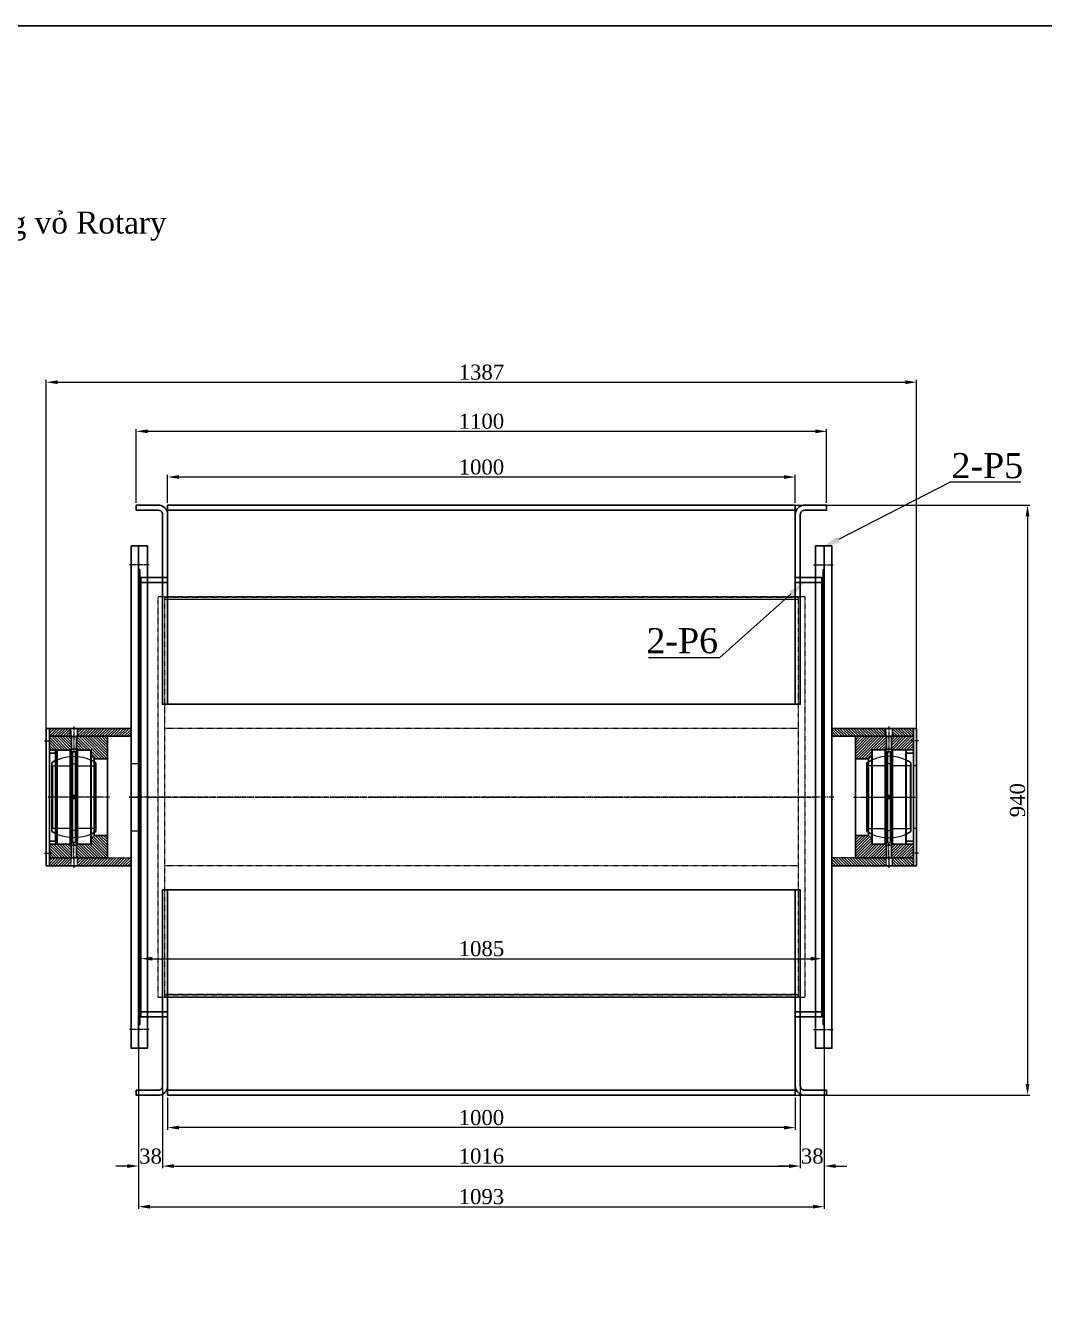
# Model space of a CAD drawing. Header units: inches. Extents: x 36705 to 45095, y -12195 to 29758.
# Drawn here: x 38103 to 39725, y 2536 to 4584 of the extents above; entities that cross this region are included whole.
import ezdxf

# ---------------------------------------------------------------- set-up
doc = ezdxf.new("R2010")
doc.units = ezdxf.units.IN
doc.header["$MEASUREMENT"] = 0
for name, pattern in [('AM_ISO08W050x2', [9, 6, -0.75, 1.5, -0.75]), ('CENTER', [2, 1.25, -0.25, 0.25, -0.25]), ('HIDDEN', [0.375, 0.25, -0.125])]:
    doc.linetypes.add(name, pattern=pattern)
doc.layers.get('Defpoints').update_dxf_attribs({"lineweight": 5})
for name, color, linetype, lineweight in [('2d ConnectionPoints', 7, 'Continuous', 50), ('AM_0', 7, 'Continuous', 30), ('AM_3', 6, 'HIDDEN', 15), ('AM_4', 3, 'Continuous', 15), ('AM_5', 3, 'Continuous', 15), ('AM_7', 4, 'CENTER', 15), ('AM_9', 253, 'Continuous', 0)]:
    doc.layers.add(name, color=color, linetype=linetype, lineweight=lineweight)
doc.layers.add('TEXT', color=20, linetype='Continuous')
doc.styles.add('0130', font='times.ttf', dxfattribs={"height": 1.5})
doc.styles.add('Chu va so', font='arial.ttf')
doc.styles.get("Standard").update_dxf_attribs({"font": 'arial.ttf'})
doc.styles.add('TCVN', font='times.ttf')
doc.dimstyles.new('Hien', dxfattribs={"dimtxt": 20, "dimasz": 15, "dimexe": 3, "dimexo": 3, "dimgap": 3, "dimtad": 1, "dimtoh": 1, "dimdec": 0, "dimzin": 0, "dimdsep": 46, "dimtxsty": 'TCVN', "dimcen": 0, "dimclrd": 8, "dimclre": 250, "dimclrt": 41, "dimadec": 0, "dimazin": 0, "dimtfac": 1, "dimtdec": 0, "dimtofl": 0, "dimtmove": 1, "dimatfit": 3, "dimfxl": 1, "dimtolj": 1, "dimtzin": 0, "dimlwd": 9, "dimlwe": 9, "dimarcsym": 0})

# ---------------------------------------------------------------- blocks, each defined once
blk = doc.blocks.new('*D477')
at = {"color": 250, "lineweight": 9, "transparency": 16777216}
for p, q in [((38328.6, 3823.8), (38328.6, 3868.6)), ((39328.6, 3823.8), (39328.6, 3868.6))]:
    blk.add_line(p, q, dxfattribs=at)
at = {"color": 8, "lineweight": 9, "transparency": 16777216}
blk.add_line((39310.6, 3865), (38346.6, 3865), dxfattribs=at)
at = {"color": 8, "transparency": 16777216}
for points in [[(38346.6, 3868), (38346.6, 3862), (38328.6, 3865)], [(39310.6, 3868), (39310.6, 3862), (39328.6, 3865)]]:
    blk.add_solid(points, dxfattribs=at)
at = {"layer": 'Defpoints', "color": 0, "transparency": 16777216}
for p in [(38328.6, 3865), (38328.6, 3820.2), (39328.6, 3820.2)]:
    blk.add_point(p, dxfattribs=at)
at = {"color": 41, "transparency": 16777216, "insert": (38828.6, 3880.8), "char_height": 24, "attachment_point": 5, "style": 'TCVN'}
blk.add_mtext('\\A1;1000', dxfattribs=at)
blk = doc.blocks.new('*D478')
at = {"color": 250, "lineweight": 9, "transparency": 16777216}
for p, q in [((38278.6, 3823.8), (38278.6, 3941.4)), ((39378.6, 3823.8), (39378.6, 3941.4))]:
    blk.add_line(p, q, dxfattribs=at)
at = {"color": 8, "lineweight": 9, "transparency": 16777216}
blk.add_line((38296.6, 3937.8), (39360.6, 3937.8), dxfattribs=at)
at = {"color": 8, "transparency": 16777216}
for points in [[(38296.6, 3940.8), (38296.6, 3934.8), (38278.6, 3937.8)], [(39360.6, 3940.8), (39360.6, 3934.8), (39378.6, 3937.8)]]:
    blk.add_solid(points, dxfattribs=at)
at = {"layer": 'Defpoints', "color": 0, "transparency": 16777216}
for p in [(39378.6, 3937.8), (38278.6, 3820.2), (39378.6, 3820.2)]:
    blk.add_point(p, dxfattribs=at)
at = {"color": 41, "transparency": 16777216, "insert": (38828.6, 3953.7), "char_height": 24, "attachment_point": 5, "style": 'TCVN'}
blk.add_mtext('\\A1;1100', dxfattribs=at)
blk = doc.blocks.new('*D365')
at = {"color": 250, "lineweight": 9, "transparency": 16777216}
for p, q in [((38135.3, 3427.2), (38135.3, 4019.6)), ((39521.9, 3422), (39521.9, 4019.6))]:
    blk.add_line(p, q, dxfattribs=at)
at = {"color": 8, "lineweight": 9, "transparency": 16777216}
blk.add_line((38153.3, 4016), (39503.9, 4016), dxfattribs=at)
at = {"color": 8, "transparency": 16777216}
for points in [[(38153.3, 4019), (38153.3, 4013), (38135.3, 4016)], [(39503.9, 4019), (39503.9, 4013), (39521.9, 4016)]]:
    blk.add_solid(points, dxfattribs=at)
at = {"layer": 'Defpoints', "color": 0, "transparency": 16777216}
for p in [(39521.9, 4016), (38135.3, 3423.6), (39521.9, 3418.4)]:
    blk.add_point(p, dxfattribs=at)
at = {"color": 41, "transparency": 16777216, "insert": (38828.6, 4031.9), "char_height": 24, "attachment_point": 5, "style": 'TCVN'}
blk.add_mtext('\\A1;1387', dxfattribs=at)
blk = doc.blocks.new('*D479')
at = {"color": 250, "lineweight": 9, "transparency": 16777216}
for p, q in [((38282.3, 2957.8), (38282.3, 2699.1)), ((39374.9, 2957.8), (39374.9, 2699.1))]:
    blk.add_line(p, q, dxfattribs=at)
at = {"color": 8, "lineweight": 9, "transparency": 16777216}
blk.add_line((38300.3, 2702.7), (39356.9, 2702.7), dxfattribs=at)
at = {"color": 8, "transparency": 16777216}
for points in [[(38300.3, 2705.7), (38300.3, 2699.7), (38282.3, 2702.7)], [(39356.9, 2705.7), (39356.9, 2699.7), (39374.9, 2702.7)]]:
    blk.add_solid(points, dxfattribs=at)
at = {"layer": 'Defpoints', "color": 0, "transparency": 16777216}
for p in [(38282.3, 2961.4), (39374.9, 2961.4), (39374.9, 2702.7)]:
    blk.add_point(p, dxfattribs=at)
at = {"color": 41, "transparency": 16777216, "insert": (38828.6, 2718.6), "char_height": 24, "attachment_point": 5, "style": 'TCVN'}
blk.add_mtext('\\A1;1093', dxfattribs=at)
blk = doc.blocks.new('*D480')
at = {"color": 250, "lineweight": 9, "transparency": 16777216}
for p, q in [((38282.3, 2961.8), (38282.3, 2763.8)), ((38320.6, 2961.8), (38320.6, 2763.8))]:
    blk.add_line(p, q, dxfattribs=at)
at = {"color": 8, "lineweight": 9, "transparency": 16777216}
for p, q in [((38264.3, 2767.4), (38246.3, 2767.4)), ((38338.6, 2767.4), (38356.6, 2767.4))]:
    blk.add_line(p, q, dxfattribs=at)
at = {"color": 8, "transparency": 16777216}
for points in [[(38264.3, 2770.4), (38264.3, 2764.4), (38282.3, 2767.4)], [(38338.6, 2770.4), (38338.6, 2764.4), (38320.6, 2767.4)]]:
    blk.add_solid(points, dxfattribs=at)
at = {"layer": 'Defpoints', "color": 0, "transparency": 16777216}
for p in [(38282.3, 2965.4), (38320.6, 2965.4), (38320.6, 2767.4)]:
    blk.add_point(p, dxfattribs=at)
at = {"color": 41, "transparency": 16777216, "insert": (38301.4, 2783.1), "char_height": 24, "attachment_point": 5, "style": 'TCVN'}
blk.add_mtext('\\A1;38', dxfattribs=at)
blk = doc.blocks.new('*D481')
at = {"color": 250, "lineweight": 9, "transparency": 16777216}
for p, q in [((38320.6, 2961.8), (38320.6, 2763.8)), ((39336.6, 2940.3), (39336.6, 2763.8))]:
    blk.add_line(p, q, dxfattribs=at)
at = {"color": 8, "lineweight": 9, "transparency": 16777216}
blk.add_line((38338.6, 2767.4), (39318.6, 2767.4), dxfattribs=at)
at = {"color": 8, "transparency": 16777216}
for points in [[(38338.6, 2770.4), (38338.6, 2764.4), (38320.6, 2767.4)], [(39318.6, 2770.4), (39318.6, 2764.4), (39336.6, 2767.4)]]:
    blk.add_solid(points, dxfattribs=at)
at = {"layer": 'Defpoints', "color": 0, "transparency": 16777216}
for p in [(38320.6, 2965.4), (39336.6, 2943.9), (39336.6, 2767.4)]:
    blk.add_point(p, dxfattribs=at)
at = {"color": 41, "transparency": 16777216, "insert": (38828.6, 2783.2), "char_height": 24, "attachment_point": 5, "style": 'TCVN'}
blk.add_mtext('\\A1;1016', dxfattribs=at)
blk = doc.blocks.new('*D482')
at = {"color": 250, "lineweight": 9, "transparency": 16777216}
for p, q in [((39374.9, 2962.7), (39374.9, 2763.8)), ((39336.6, 2940.3), (39336.6, 2763.8))]:
    blk.add_line(p, q, dxfattribs=at)
at = {"color": 8, "lineweight": 9, "transparency": 16777216}
for p, q in [((39318.6, 2767.4), (39300.6, 2767.4)), ((39392.9, 2767.4), (39410.9, 2767.4))]:
    blk.add_line(p, q, dxfattribs=at)
at = {"color": 8, "transparency": 16777216}
for points in [[(39318.6, 2770.4), (39318.6, 2764.4), (39336.6, 2767.4)], [(39392.9, 2770.4), (39392.9, 2764.4), (39374.9, 2767.4)]]:
    blk.add_solid(points, dxfattribs=at)
at = {"layer": 'Defpoints', "color": 0, "transparency": 16777216}
for p in [(39374.9, 2966.3), (39336.6, 2943.9), (39374.9, 2767.4)]:
    blk.add_point(p, dxfattribs=at)
at = {"color": 41, "transparency": 16777216, "insert": (39355.7, 2783.2), "char_height": 24, "attachment_point": 5, "style": 'TCVN'}
blk.add_mtext('\\A1;38', dxfattribs=at)
blk = doc.blocks.new('*D483')
at = {"color": 250, "lineweight": 9, "transparency": 16777216}
for p, q in [((38328.6, 2876.6), (38328.6, 2825.1)), ((39328.6, 2876.6), (39328.6, 2825.1))]:
    blk.add_line(p, q, dxfattribs=at)
at = {"color": 8, "lineweight": 9, "transparency": 16777216}
blk.add_line((39310.6, 2828.7), (38346.6, 2828.7), dxfattribs=at)
at = {"color": 8, "transparency": 16777216}
for points in [[(38346.6, 2831.7), (38346.6, 2825.7), (38328.6, 2828.7)], [(39310.6, 2831.7), (39310.6, 2825.7), (39328.6, 2828.7)]]:
    blk.add_solid(points, dxfattribs=at)
at = {"layer": 'Defpoints', "color": 0, "transparency": 16777216}
for p in [(38328.6, 2880.2), (39328.6, 2880.2), (38328.6, 2828.7)]:
    blk.add_point(p, dxfattribs=at)
at = {"color": 41, "transparency": 16777216, "insert": (38828.6, 2844.5), "char_height": 24, "attachment_point": 5, "style": 'TCVN'}
blk.add_mtext('\\A1;1000', dxfattribs=at)
blk = doc.blocks.new('*D484')
at = {"color": 250, "lineweight": 9, "transparency": 16777216}
for p, q in [((38286.1, 3012), (38286.1, 3101.3)), ((39371.2, 3012), (39371.2, 3101.3))]:
    blk.add_line(p, q, dxfattribs=at)
at = {"color": 8, "lineweight": 9, "transparency": 16777216}
blk.add_line((38304.1, 3097.7), (39353.2, 3097.7), dxfattribs=at)
at = {"color": 8, "transparency": 16777216}
for points in [[(38304.1, 3100.7), (38304.1, 3094.7), (38286.1, 3097.7)], [(39353.2, 3100.7), (39353.2, 3094.7), (39371.2, 3097.7)]]:
    blk.add_solid(points, dxfattribs=at)
at = {"layer": 'Defpoints', "color": 0, "transparency": 16777216}
for p in [(39371.2, 3097.7), (38286.1, 3008.4), (39371.2, 3008.4)]:
    blk.add_point(p, dxfattribs=at)
at = {"color": 41, "transparency": 16777216, "insert": (38828.6, 3113.6), "char_height": 24, "attachment_point": 5, "style": 'TCVN'}
blk.add_mtext('\\A1;1085', dxfattribs=at)
blk = doc.blocks.new('*D485')
at = {"color": 250, "lineweight": 9, "transparency": 16777216}
for p, q in [((39241.1, 3820.2), (39702.3, 3820.2)), ((39241.1, 2880.2), (39702.3, 2880.2))]:
    blk.add_line(p, q, dxfattribs=at)
at = {"color": 8, "lineweight": 9, "transparency": 16777216}
blk.add_line((39698.7, 3802.2), (39698.7, 2898.2), dxfattribs=at)
at = {"color": 8, "transparency": 16777216}
for points in [[(39695.7, 3802.2), (39701.7, 3802.2), (39698.7, 3820.2)], [(39695.7, 2898.2), (39701.7, 2898.2), (39698.7, 2880.2)]]:
    blk.add_solid(points, dxfattribs=at)
at = {"layer": 'Defpoints', "color": 0, "transparency": 16777216}
for p in [(39237.5, 3820.2), (39237.5, 2880.2), (39698.7, 2880.2)]:
    blk.add_point(p, dxfattribs=at)
at = {"color": 41, "transparency": 16777216, "insert": (39682.8, 3350.2), "char_height": 24, "attachment_point": 5, "rotation": 90, "style": 'TCVN'}
blk.add_mtext('\\A1;940', dxfattribs=at)
blk = doc.blocks.new('*D370')
at = {"color": 8, "lineweight": 9, "transparency": 16777216}
for p, q in [((39575.4, 3856.6), (39397.4, 3765.7)), ((39687.8, 3856.6), (39575.4, 3856.6))]:
    blk.add_line(p, q, dxfattribs=at)
at = {"color": 8, "transparency": 16777216}
blk.add_solid([(39395.2, 3770.2), (39399.7, 3761.3), (39370.7, 3752.1)], dxfattribs=at)
at = {"layer": 'Defpoints', "color": 0, "transparency": 16777216}
for p in [(39370.3, 3751.9), (39370.7, 3752.1)]:
    blk.add_point(p, dxfattribs=at)
at = {"color": 41, "transparency": 16777216, "insert": (39634.6, 3882.9), "char_height": 40, "attachment_point": 5, "style": 'TCVN'}
blk.add_mtext('\\A1;2-P5', dxfattribs=at)
blk = doc.blocks.new('*D371')
at = {"color": 8, "lineweight": 9, "transparency": 16777216}
for p, q in [((39208.7, 3577.7), (39322.1, 3679.1)), ((39094.6, 3577.7), (39208.7, 3577.7))]:
    blk.add_line(p, q, dxfattribs=at)
at = {"color": 8, "transparency": 16777216}
blk.add_solid([(39318.8, 3682.9), (39325.4, 3675.4), (39344.5, 3699.1)], dxfattribs=at)
at = {"layer": 'Defpoints', "color": 0, "transparency": 16777216}
for p in [(39344.5, 3699.1), (39344.8, 3699.5)]:
    blk.add_point(p, dxfattribs=at)
at = {"color": 41, "transparency": 16777216, "insert": (39148.6, 3604), "char_height": 40, "attachment_point": 5, "style": 'TCVN'}
blk.add_mtext('\\A1;2-P6', dxfattribs=at)
blk = doc.blocks.new('1_GE_100_ES_2RS_ir_0_in_SKF_GE_100_ES_2RS_4')
at = {"layer": 'AM_0'}
for p, q in [((-35, 54.8), (-35, -54.8)), ((35, 54.8), (35, -54.8))]:
    blk.add_line(p, q, dxfattribs=at)
for start, end in [(115.029, 122.579), (57.421, 64.971), (237.421, 244.971), (295.029, 302.579)]:
    blk.add_arc((0, 0), 65, start, end, dxfattribs=at)
at = {"layer": 'AM_7'}
blk.add_line((-38.5, 0), (38.5, 0), dxfattribs=at)
at = {"layer": 'AM_9'}
for p, q in [((-5.7, 50), (-34, 50)), ((-34, 50), (-34, -50)), ((-5.7, 50), (-5.7, -50)), ((34, 50), (5.7, 50)), ((5.7, 50), (5.7, -50)), ((34, 50), (34, -50)), ((-34, -50), (-5.7, -50)), ((5.7, -50), (34, -50))]:
    blk.add_line(p, q, dxfattribs=at)
for centre, radius, start, end in [((0, 0), 65, 64.971, 115.029), ((-34, 51), 1, 180, 270), ((0, 46.5), 6.64, 31.7187, 148.2813), ((34, 51), 1, 270, 360), ((0, 0), 2.5, 176.547, 191.5772), ((0, 0), 2.5, 74.2513, 90), ((0, 0), 2.5, 348.4479, 2.5024), ((-34, -51), 1, 90, 180), ((0, 0), 65, 244.971, 295.029), ((0, -46.5), 6.64, 211.7187, 328.2813), ((34, -51), 1, 0, 90)]:
    blk.add_arc(centre, radius, start, end, dxfattribs=at)
blk = doc.blocks.new('2_GE_100_ES_2RS_or_0_in_SKF_GE_100_ES_2RS_4')
at = {"layer": 'AM_0'}
for p, q in [((-27.5, 74), (-27.5, -74)), ((-5.8, 75), (-26.5, 75)), ((-2.5, 72.1), (-5.8, 75)), ((-5.8, 75), (-5.8, -75)), ((2.5, 72.1), (-2.5, 72.1)), ((-2.5, 72.1), (-2.5, -72.1)), ((5.8, 75), (2.5, 72.1)), ((2.5, 72.1), (2.5, -72.1)), ((5.8, 75), (5.8, -75)), ((26.5, 75), (5.8, 75)), ((27.5, 74), (27.5, -74)), ((-26.5, -75), (-5.8, -75)), ((-5.8, -75), (-2.5, -72.1)), ((-2.5, -72.1), (2.5, -72.1)), ((2.5, -72.1), (5.8, -75)), ((5.8, -75), (26.5, -75))]:
    blk.add_line(p, q, dxfattribs=at)
for points in [[(-2.5, 0), (-2.5, 0), (-2.5, 0.4), (-2.4, 0.9), (-2.2, 1.2), (-1.9, 1.6), (-1.6, 1.9), (-1.3, 2.1), (-0.9, 2.3), (-0.5, 2.4), (0, 2.5), (0.4, 2.5), (0.8, 2.4), (1.2, 2.2), (1.6, 2), (1.9, 1.7), (2.1, 1.3), (2.3, 1), (2.4, 0.5), (2.5, 0)], [(2.5, 0), (2.5, -0.3), (2.4, -0.7), (2.2, -1.1), (2, -1.5), (1.8, -1.8), (1.4, -2), (1.1, -2.3), (0.7, -2.4), (0.3, -2.5), (-0.2, -2.5), (-0.6, -2.4), (-1, -2.3), (-1.3, -2.1), (-1.7, -1.9), (-2, -1.5), (-2.2, -1.2), (-2.4, -0.8), (-2.5, -0.4), (-2.5, 0)]]:
    blk.add_lwpolyline(points, dxfattribs=at)
for centre, start, end in [((-26.5, 74), 90, 180), ((26.5, 74), 0, 90), ((-26.5, -74), 180, 270), ((26.5, -74), 270, 360)]:
    blk.add_arc(centre, 1, start, end, dxfattribs=at)
at = {"layer": 'AM_4'}
for p, q in [((-26.5, 75), (-26.5, -75)), ((26.5, 75), (26.5, -75))]:
    blk.add_line(p, q, dxfattribs=at)
at = {"layer": 'AM_9'}
for start, end in [(64.971, 115.029), (244.971, 295.029)]:
    blk.add_arc((0, 0), 65, start, end, dxfattribs=at)
blk = doc.blocks.new('LK')
at = {"layer": '2d ConnectionPoints'}
blk.add_point((22303.5, 33830.6), dxfattribs=at)
blk.add_point((22303.5, 33830.6), dxfattribs=at)
for name in ['1_GE_100_ES_2RS_ir_0_in_SKF_GE_100_ES_2RS_4', '2_GE_100_ES_2RS_or_0_in_SKF_GE_100_ES_2RS_4']:
    blk.add_blockref(name, (22303.5, 33830.6))
blk = doc.blocks.new('klfjds')
at = {"true_color": 0xf1eb1f}
h = blk.add_hatch(dxfattribs=at)
h.set_pattern_fill('ANSI31', color=2, scale=25, angle=90)
h.paths.add_polyline_path([(6021.4, 33210.6), (6021.4, 33197.9), (6106.6, 33197.9), (6106.6, 33210.6)])
h.paths.add_polyline_path([(6118.2, 33210.6), (6118.2, 33197.9), (6151.4, 33197.9), (6151.4, 33210.6)])
at = {"true_color": 0xcd2027}
h = blk.add_hatch(dxfattribs=at)
h.set_pattern_fill('ANSI31', color=242, scale=25)
edge = h.paths.add_edge_path()
edge.add_spline(control_points=[(6108.4, 33197.8), (6108.2, 33197.8), (6108, 33197.9), (6107.6, 33197.9), (6107.4, 33197.9), (6107.4, 33197.9)], knot_values=[2.26088, 2.26088, 2.26088, 2.26088, 2.379631, 2.379631, 2.568038, 2.568038, 2.568038, 2.568038], degree=3, periodic=0)
edge.add_line((6107.4, 33197.9), (6058.9, 33197.9))
edge.add_line((6058.9, 33197.9), (6058.9, 33162.1))
edge.add_line((6058.9, 33162.1), (6079.9, 33162.1))
edge.add_line((6079.9, 33162.1), (6084.9, 33167.1))
edge.add_line((6084.9, 33167.1), (6084.9, 33174.1))
edge.add_line((6084.9, 33174.1), (6084.9, 33176.1))
edge.add_line((6084.9, 33176.1), (6107.4, 33176.1))
edge.add_line((6107.4, 33176.1), (6107.4, 33177.6))
edge.add_line((6107.4, 33177.6), (6108.4, 33177.6))
edge.add_line((6108.4, 33177.6), (6108.4, 33197.8))
edge = h.paths.add_edge_path()
edge.add_spline(control_points=[(6117.4, 33197.9), (6117.4, 33197.9), (6117.3, 33197.9), (6116.9, 33197.9), (6116.7, 33197.8), (6116.4, 33197.8)], knot_values=[0.446468, 0.446468, 0.446468, 0.446468, 0.634867, 0.634867, 0.753618, 0.753618, 0.753618, 0.753618], degree=3, periodic=0)
edge.add_line((6116.4, 33197.8), (6116.4, 33177.6))
edge.add_line((6116.4, 33177.6), (6117.4, 33177.6))
edge.add_line((6117.4, 33177.6), (6117.4, 33176.1))
edge.add_line((6117.4, 33176.1), (6151.4, 33176.1))
edge.add_line((6151.4, 33176.1), (6151.4, 33197.9))
edge.add_line((6151.4, 33197.9), (6117.4, 33197.9))
edge = h.paths.add_edge_path()
edge.add_spline(control_points=[(6107.4, 33004.3), (6107.4, 33004.3), (6107.6, 33004.3), (6108, 33004.3), (6108.2, 33004.3), (6108.4, 33004.4)], knot_values=[0.446468, 0.446468, 0.446468, 0.446468, 0.634875, 0.634875, 0.753627, 0.753627, 0.753627, 0.753627], degree=3, periodic=0)
edge.add_line((6108.4, 33004.4), (6108.4, 33024.6))
edge.add_line((6108.4, 33024.6), (6107.4, 33024.6))
edge.add_line((6107.4, 33024.6), (6107.4, 33026.1))
edge.add_line((6107.4, 33026.1), (6084.9, 33026.1))
edge.add_line((6084.9, 33026.1), (6084.9, 33028.1))
edge.add_line((6084.9, 33028.1), (6084.9, 33035.1))
edge.add_line((6084.9, 33035.1), (6079.9, 33040.1))
edge.add_line((6079.9, 33040.1), (6058.9, 33040.1))
edge.add_line((6058.9, 33040.1), (6058.9, 33035.1))
edge.add_line((6058.9, 33035.1), (6058.9, 33004.3))
edge.add_line((6058.9, 33004.3), (6107.4, 33004.3))
edge = h.paths.add_edge_path()
edge.add_spline(control_points=[(6116.4, 33004.4), (6116.7, 33004.3), (6116.9, 33004.3), (6117.3, 33004.3), (6117.4, 33004.3), (6117.4, 33004.3)], knot_values=[2.26088, 2.26088, 2.26088, 2.26088, 2.379631, 2.379631, 2.568038, 2.568038, 2.568038, 2.568038], degree=3, periodic=0)
edge.add_line((6117.4, 33004.3), (6151.4, 33004.3))
edge.add_line((6151.4, 33004.3), (6151.4, 33026.1))
edge.add_line((6151.4, 33026.1), (6117.4, 33026.1))
edge.add_line((6117.4, 33026.1), (6117.4, 33024.6))
edge.add_line((6117.4, 33024.6), (6116.4, 33024.6))
edge.add_line((6116.4, 33024.6), (6116.4, 33004.4))
at = {"true_color": 0xf1eb1f}
h = blk.add_hatch(dxfattribs=at)
h.set_pattern_fill('ANSI31', color=2, scale=25, angle=90)
h.paths.add_polyline_path([(6106.6, 32991.6), (6021.4, 32991.6), (6021.4, 33004.3), (6106.6, 33004.3)])
h.paths.add_polyline_path([(6151.4, 32991.6), (6118.2, 32991.6), (6118.2, 33004.3), (6151.4, 33004.3)])
at = {"ltscale": 0.02}
for p, q in [((6108.4, 33177.6), (6108.4, 33197.9)), ((6116.4, 33177.6), (6116.4, 33197.9)), ((6151.4, 33197.9), (6116.4, 33197.9)), ((6151.4, 33197.9), (6151.4, 33004.3)), ((6107.4, 33176.1), (6084.9, 33176.1)), ((6084.9, 33026.1), (6084.9, 33176.1)), ((6107.4, 33177.6), (6107.4, 33024.6)), ((6108.4, 33177.6), (6107.4, 33177.6)), ((6117.4, 33177.6), (6116.4, 33177.6)), ((6117.4, 33177.6), (6117.4, 33024.6)), ((6151.4, 33176.1), (6117.4, 33176.1)), ((6107.4, 33026.1), (6084.9, 33026.1)), ((6108.4, 33024.6), (6107.4, 33024.6)), ((6108.4, 33004.3), (6108.4, 33024.6)), ((6116.4, 33004.3), (6116.4, 33024.6)), ((6117.4, 33024.6), (6116.4, 33024.6)), ((6151.4, 33026.1), (6117.4, 33026.1)), ((6151.4, 33004.3), (6116.4, 33004.3))]:
    blk.add_line(p, q, dxfattribs=at)
for p, q in [((6058.9, 33162.1), (6058.9, 33037.1)), ((6079.9, 33162.1), (6084.9, 33167.1)), ((6079.9, 33040.1), (6079.9, 33162.1)), ((6079.9, 33040.1), (6084.9, 33035.1))]:
    blk.add_line(p, q)
for points in [[(6021.4, 33210.6), (6106.6, 33210.6), (6106.6, 33197.9), (6021.4, 33197.9)], [(6151.4, 33210.6), (6118.2, 33210.6), (6118.2, 33197.9), (6151.4, 33197.9)]]:
    blk.add_lwpolyline(points, close=True)
for points in [[(6080, 33162.1), (6058.9, 33162.1), (6058.9, 33197.9), (6108.4, 33197.9), (6108.4, 33177.6), (6107.4, 33177.6), (6107.4, 33176.1), (6084.9, 33176.1), (6084.9, 33174.1), (6084.9, 33174.1), (6084.9, 33165.1)], [(6151.4, 33197.9), (6116.4, 33197.9)], [(6079.9, 33040.1), (6058.9, 33040.1), (6058.9, 33004.3), (6108.4, 33004.3), (6108.4, 33024.6), (6107.4, 33024.6), (6107.4, 33026.1), (6084.9, 33026.1), (6084.9, 33028.1), (6084.9, 33028.1), (6084.9, 33037.1)]]:
    blk.add_lwpolyline(points, dxfattribs=at)
for points, knots in [([(6116.4, 33197.9), (6116.4, 33197.9), (6116.3, 33197.9), (6115.9, 33197.9), (6115.6, 33197.9), (6114.9, 33197.8), (6114.5, 33197.8), (6113.5, 33197.8), (6112.9, 33197.8), (6111.9, 33197.8), (6111.4, 33197.8), (6110.4, 33197.8), (6110, 33197.8), (6109.2, 33197.9), (6108.9, 33197.9), (6108.5, 33197.9), (6108.4, 33197.9), (6108.4, 33197.9)], [0.602832, 0.602832, 0.602832, 0.602832, 0.75354, 0.75354, 0.904248, 0.904248, 1.054956, 1.054956, 1.205664, 1.205664, 1.356372, 1.356372, 1.50708, 1.50708, 1.657788, 1.657788, 1.808496, 1.808496, 1.808496, 1.808496]), ([(6108.4, 33177.6), (6108.4, 33177.6), (6108.5, 33177.6), (6108.9, 33177.6), (6109.2, 33177.5), (6110, 33177.5), (6110.4, 33177.5), (6111.4, 33177.5), (6111.9, 33177.4), (6112.9, 33177.4), (6113.5, 33177.5), (6114.5, 33177.5), (6114.9, 33177.5), (6115.6, 33177.5), (6115.9, 33177.6), (6116.3, 33177.6), (6116.4, 33177.6), (6116.4, 33177.6)], [0.602936, 0.602936, 0.602936, 0.602936, 0.753669, 0.753669, 0.904403, 0.904403, 1.055137, 1.055137, 1.205871, 1.205871, 1.356605, 1.356605, 1.507339, 1.507339, 1.658073, 1.658073, 1.808807, 1.808807, 1.808807, 1.808807]), ([(6116.4, 33024.6), (6116.4, 33024.6), (6116.3, 33024.6), (6115.9, 33024.6), (6115.6, 33024.6), (6114.9, 33024.7), (6114.5, 33024.7), (6113.5, 33024.7), (6112.9, 33024.7), (6111.9, 33024.7), (6111.4, 33024.7), (6110.4, 33024.7), (6110, 33024.7), (6109.2, 33024.6), (6108.9, 33024.6), (6108.5, 33024.6), (6108.4, 33024.6), (6108.4, 33024.6)], [0.602936, 0.602936, 0.602936, 0.602936, 0.753669, 0.753669, 0.904403, 0.904403, 1.055137, 1.055137, 1.205871, 1.205871, 1.356605, 1.356605, 1.507339, 1.507339, 1.658073, 1.658073, 1.808807, 1.808807, 1.808807, 1.808807]), ([(6108.4, 33004.3), (6108.4, 33004.3), (6108.5, 33004.3), (6108.9, 33004.3), (6109.2, 33004.3), (6110, 33004.4), (6110.4, 33004.4), (6111.4, 33004.4), (6111.9, 33004.4), (6112.9, 33004.4), (6113.5, 33004.4), (6114.5, 33004.4), (6114.9, 33004.4), (6115.6, 33004.3), (6115.9, 33004.3), (6116.3, 33004.3), (6116.4, 33004.3), (6116.4, 33004.3)], [0.602832, 0.602832, 0.602832, 0.602832, 0.75354, 0.75354, 0.904248, 0.904248, 1.054956, 1.054956, 1.205664, 1.205664, 1.356372, 1.356372, 1.50708, 1.50708, 1.657788, 1.657788, 1.808496, 1.808496, 1.808496, 1.808496])]:
    blk.add_open_spline(points, degree=3, knots=knots, dxfattribs=at)
at = {"layer": 'AM_0'}
for p, q in [((6124.4, 33210.6), (6021.4, 33210.6)), ((6107.4, 33210.6), (6021.4, 33210.6)), ((6021.4, 33210.6), (6021.4, 32991.6)), ((6151.4, 33210.6), (6117.4, 33210.6)), ((6151.4, 33210.6), (6151.4, 32991.6)), ((6107.4, 32991.6), (6021.4, 32991.6)), ((6151.4, 32991.6), (6117.4, 32991.6))]:
    blk.add_line(p, q, dxfattribs=at)
blk.add_lwpolyline([(6116.4, 33197.9), (6116.4, 33177.6), (6117.4, 33177.6), (6117.4, 33176.1), (6151.4, 33176.1), (6151.4, 33197.9)], dxfattribs=at)
blk.add_lwpolyline([(6151.4, 33026.1), (6117.4, 33026.1), (6117.4, 33024.6), (6116.4, 33024.6), (6116.4, 33004.3), (6151.4, 33004.3)], close=True, dxfattribs=at)
for points, knots in [([(6112.4, 33210.4), (6111.8, 33210.4), (6111.1, 33210.5), (6109.9, 33210.5), (6109.3, 33210.5), (6108.5, 33210.5), (6108.1, 33210.6), (6107.6, 33210.6), (6107.4, 33210.6), (6107.4, 33210.6)], [0, 0, 0, 0, 0.1883912, 0.1883912, 0.3767823, 0.3767823, 0.5651734, 0.5651734, 0.7535645, 0.7535645, 0.7535645, 0.7535645]), ([(6117.4, 33210.6), (6117.4, 33210.6), (6117.3, 33210.6), (6116.8, 33210.6), (6116.4, 33210.5), (6115.5, 33210.5), (6115, 33210.5), (6113.7, 33210.5), (6113.1, 33210.4), (6112.4, 33210.4)], [2.2606934, 2.2606934, 2.2606934, 2.2606934, 2.4490845, 2.4490845, 2.6374756, 2.6374756, 2.8258667, 2.8258667, 3.0142579, 3.0142579, 3.0142579, 3.0142579]), ([(6107.4, 32991.6), (6107.4, 32991.6), (6107.6, 32991.6), (6108.1, 32991.6), (6108.5, 32991.7), (6109.3, 32991.7), (6109.9, 32991.7), (6111.1, 32991.7), (6111.8, 32991.7), (6112.4, 32991.7)], [2.2606934, 2.2606934, 2.2606934, 2.2606934, 2.4490845, 2.4490845, 2.6374756, 2.6374756, 2.8258667, 2.8258667, 3.0142579, 3.0142579, 3.0142579, 3.0142579]), ([(6112.4, 32991.7), (6113.1, 32991.7), (6113.7, 32991.7), (6115, 32991.7), (6115.5, 32991.7), (6116.4, 32991.7), (6116.8, 32991.6), (6117.3, 32991.6), (6117.4, 32991.6), (6117.4, 32991.6)], [0, 0, 0, 0, 0.1883912, 0.1883912, 0.3767823, 0.3767823, 0.5651734, 0.5651734, 0.7535645, 0.7535645, 0.7535645, 0.7535645])]:
    blk.add_open_spline(points, degree=3, knots=knots, dxfattribs=at)
at = {"layer": 'AM_3', "ltscale": 0.02}
for p, q in [((6124.4, 33197.9), (6021.4, 33197.9)), ((6107.4, 33197.9), (6021.4, 33197.9)), ((6107.4, 33210.6), (6107.4, 33197.9)), ((6117.4, 33210.6), (6117.4, 33197.9)), ((6151.4, 33197.9), (6117.4, 33197.9)), ((6107.4, 33004.3), (6021.4, 33004.3)), ((6107.4, 33004.3), (6107.4, 32991.6)), ((6117.4, 33004.3), (6117.4, 32991.6)), ((6151.4, 33004.3), (6117.4, 33004.3))]:
    blk.add_line(p, q, dxfattribs=at)
at = {"layer": 'AM_3', "ltscale": 0.02027}
for points, knots in [([(6107.4, 33197.9), (6107.4, 33197.9), (6107.6, 33197.9), (6108.1, 33197.9), (6108.5, 33197.8), (6109.3, 33197.8), (6109.9, 33197.8), (6111.1, 33197.7), (6111.8, 33197.7), (6112.4, 33197.7)], [2.2608796, 2.2608796, 2.2608796, 2.2608796, 2.4492861, 2.4492861, 2.6376927, 2.6376927, 2.8260994, 2.8260994, 3.0145061, 3.0145061, 3.0145061, 3.0145061]), ([(6112.4, 33197.7), (6113.1, 33197.7), (6113.7, 33197.7), (6115, 33197.8), (6115.5, 33197.8), (6116.4, 33197.8), (6116.8, 33197.9), (6117.3, 33197.9), (6117.4, 33197.9), (6117.4, 33197.9)], [0, 0, 0, 0, 0.1884067, 0.1884067, 0.3768134, 0.3768134, 0.56522, 0.56522, 0.7536265, 0.7536265, 0.7536265, 0.7536265]), ([(6112.4, 33004.5), (6111.8, 33004.5), (6111.1, 33004.5), (6109.9, 33004.4), (6109.3, 33004.4), (6108.5, 33004.4), (6108.1, 33004.3), (6107.6, 33004.3), (6107.4, 33004.3), (6107.4, 33004.3)], [0, 0, 0, 0, 0.1884067, 0.1884067, 0.3768134, 0.3768134, 0.56522, 0.56522, 0.7536265, 0.7536265, 0.7536265, 0.7536265]), ([(6117.4, 33004.3), (6117.4, 33004.3), (6117.3, 33004.3), (6116.8, 33004.3), (6116.4, 33004.4), (6115.5, 33004.4), (6115, 33004.4), (6113.7, 33004.5), (6113.1, 33004.5), (6112.4, 33004.5)], [2.2608796, 2.2608796, 2.2608796, 2.2608796, 2.4492861, 2.4492861, 2.6376927, 2.6376927, 2.8260994, 2.8260994, 3.0145061, 3.0145061, 3.0145061, 3.0145061])]:
    blk.add_open_spline(points, degree=3, knots=knots, dxfattribs=at)
at = {"layer": 'AM_7', "linetype": 'AM_ISO08W050x2'}
for p, q in [((6112.4, 33213.6), (6112.4, 33194.9)), ((6112.4, 33007.3), (6112.4, 32988.6))]:
    blk.add_line(p, q, dxfattribs=at)
at = {"layer": 'AM_7', "ltscale": 0.005}
for p, q in [((6112.4, 33202.5), (6112.4, 33174.4)), ((6112.4, 33001.4), (6112.4, 33027.7))]:
    blk.add_line(p, q, dxfattribs=at)
at = {"layer": 'AM_7', "ltscale": 0.01}
blk.add_line((6055.9, 33101.1), (6154.4, 33101.1), dxfattribs=at)
blk = doc.blocks.new('fhds')
at = {"layer": 'AM_0'}
for p, q in [((15753.3, 29749), (15753.3, 29858.5)), ((15753.3, 29858.5), (15758.3, 29858.5)), ((15758.3, 29858.5), (15758.3, 29824)), ((15758.3, 29858.5), (15758.3, 29679)), ((15758.3, 29824), (15767.8, 29824)), ((15758.3, 29819), (15767.8, 29819)), ((15767.8, 29674), (15767.8, 29824)), ((15753.3, 29639.5), (15753.3, 29749)), ((15758.3, 29679), (15767.8, 29679)), ((15758.3, 29674), (15767.8, 29674)), ((15758.3, 29674), (15758.3, 29639.5)), ((15753.3, 29639.5), (15758.3, 29639.5))]:
    blk.add_line(p, q, dxfattribs=at)
at = {"layer": 'AM_7', "linetype": 'AM_ISO08W050x2'}
for p, q in [((15750.3, 29838.5), (15761.3, 29838.5)), ((15750.3, 29659.5), (15761.3, 29659.5))]:
    blk.add_line(p, q, dxfattribs=at)
at = {"xscale": -1}
for name, p in [('klfjds', (21909.7, -3352.1)), ('LK', (38100.8, -4081.6))]:
    blk.add_blockref(name, p, dxfattribs=at)
blk = doc.blocks.new('lkfjd')
at = {"layer": 'AM_0'}
for p, q in [((6777.4, 33210.6), (6772.4, 33210.6)), ((6772.4, 33210.6), (6772.4, 33176.1)), ((6772.4, 33210.6), (6772.4, 33031.1)), ((6777.4, 33101.1), (6777.4, 33210.6)), ((6760.9, 33026.1), (6760.9, 33176.1)), ((6772.4, 33176.1), (6760.9, 33176.1)), ((6772.4, 33171.1), (6760.9, 33171.1)), ((6777.4, 32991.6), (6777.4, 33101.1)), ((6772.4, 33031.1), (6760.9, 33031.1)), ((6772.4, 33026.1), (6760.9, 33026.1)), ((6772.4, 33026.1), (6772.4, 32991.6)), ((6777.4, 32991.6), (6772.4, 32991.6))]:
    blk.add_line(p, q, dxfattribs=at)
at = {"layer": 'AM_3', "ltscale": 0.02}
for p, q in [((6777.4, 33151.1), (6772.4, 33151.1)), ((6777.4, 33051.1), (6772.4, 33051.1))]:
    blk.add_line(p, q, dxfattribs=at)
at = {"layer": 'AM_7', "linetype": 'AM_ISO08W050x2'}
for p, q in [((6780.4, 33190.6), (6769.4, 33190.6)), ((6780.4, 33011.6), (6769.4, 33011.6))]:
    blk.add_line(p, q, dxfattribs=at)
blk = doc.blocks.new('lkfjsd')
for name, p in [('klfjds', (0, 0)), ('lkfjd', (-621, 0)), ('LK', (-16191.1, -729.5))]:
    blk.add_blockref(name, p)
blk = doc.blocks.new('KHUNG TEN A4 - TD - 13.2.2023')
blk.add_lwpolyline([(3, 213), (300, 213), (300, 3), (3, 3)], close=True)
at = {"width": 0.85}
for tag, p in [('REV4', (226.38, 94.23)), ('NGAY_REV04', (229.9, 94.23)), ('DESCRIPTION_4', (241.49, 94.23, 0)), ('DESCRIPTION_3', (241.49, 89.23, 0)), ('DESCRIPTION_2', (241.49, 84.23, 0)), ('DESCRIPTION_1', (241.49, 79.23, 0)), ('DESCRIPTION_0', (241.49, 74.23, 0))]:
    blk.add_attdef(tag, p, '', height=1.5, dxfattribs=at)
at = {"layer": 'TEXT', "ltscale": 0.1, "style": 'Chu va so'}
for tag, p, height, width in [('REV3', (226.38, 89.23), 1.5, 0.85), ('NGAY_REV03', (229.9, 89.23), 1.5, 0.85), ('REV2', (226.38, 84.23), 1.5, 0.85), ('NGAY_REV02', (229.9, 84.23), 1.5, 0.85), ('REV1', (226.38, 79.23), 1.5, 0.85), ('NGAY_REV01', (229.9, 79.23), 1.5, 0.85), ('REV0', (226.38, 74.23), 1.5, 0.85), ('NGAY_REV0', (229.9, 74.23), 1.5, 0.85), ('NGUOI_VE', (252.6, 69.23), 1.5, 0.85), ('NGUOI_KIEM_1', (264.6, 69.23), 1.5, 0.9), ('NGUOI_KIEM_2', (276.6, 69.23), 1.5, 0.9), ('STT-BV', (232.09, 3.98), 2, 0.85)]:
    blk.add_attdef(tag, p, '', height=height, dxfattribs=dict(at, width=width))
at = {"layer": 'TEXT', "ltscale": 0.1, "width": 0.85}
blk.add_attdef('NGUOI_DUYET', (288.6, 69.23), '', height=1.5, dxfattribs=at)
at = {"layer": 'TEXT', "lineweight": 25, "ltscale": 0.1, "style": 'Chu va so'}
for tag, p, height in [('PROJECT_CODE', (231.95, 28.65), 3.6), ('TITLE1', (231.95, 19.98), 2), ('TITLE2', (231.95, 16.05), 2), ('TITLE3', (231.95, 12.12), 2)]:
    blk.add_attdef(tag, p, '', height=height, dxfattribs=at)
at = {"layer": 'TEXT', "ltscale": 0.1, "style": 'Chu va so'}
for tag, p in [('A4_A4', (292.03, 6, 0)), ('REV.', (297.2, 6, 0))]:
    blk.add_attdef(tag, p, '', height=1.5, dxfattribs=at)

msp = doc.modelspace()

# ---------------------------------------------------------------- linework, layer by layer
for p, q in [((38328.62643, 3820.1588, -217.50307), (38328.62643, 3802.59967, -217.50307)), ((38328.62643, 3820.1588, -217.50307), (39328.62643, 3820.1588, -217.50307)), ((38328.62643, 3812.1588, -217.50307), (39328.62643, 3812.1588, -217.50307)), ((39328.62643, 3807.1121, -217.50307), (39328.62643, 3820.1588, -217.50307)), ((39328.62643, 3503.12189, -217.50307), (39328.62643, 3807.1121, -217.50307)), ((38328.62643, 3503.12189, -217.50307), (39328.62643, 3503.12189, -217.50307)), ((39328.62643, 3503.12189, -217.50307), (38328.62643, 3503.12189, -217.50307)), ((39328.62643, 3207.19571, -217.50307), (38328.62643, 3207.19571, -217.50307)), ((38328.62643, 2880.1588, -217.50307), (38328.62643, 2997.71793, -217.50307)), ((38328.62643, 2888.1588, -217.50307), (39328.62643, 2888.1588, -217.50307)), ((39328.62643, 2893.2055, -217.50307), (39328.62643, 2880.1588, -217.50307)), ((38328.62643, 2880.1588, -217.50307), (39328.62643, 2880.1588, -217.50307))]:
    msp.add_line(p, q)
at = {"ltscale": 0.02}
for p, q in [((38286.08456, 3005.1588, -217.50307), (38286.08456, 3705.1588, -217.50307)), ((38286.08456, 3705.1588, -217.50307), (38328.62643, 3705.1588, -217.50307)), ((38328.62643, 3697.1588, -217.50307), (38286.08456, 3697.1588, -217.50307)), ((39328.62643, 3705.1588, -217.50307), (39371.1683, 3705.1588, -217.50307)), ((39371.1683, 3705.1588, -217.50307), (39328.62643, 3705.1588, -217.50307)), ((39328.62643, 3697.1588, -217.50307), (39371.1683, 3697.1588, -217.50307)), ((39371.1683, 3705.1588, -217.50307), (39371.1683, 3005.1588, -217.50307)), ((39371.1683, 3705.1588, -217.50307), (39371.1683, 3005.1588, -217.50307)), ((38328.62643, 3013.1588, -217.50307), (38286.08456, 3013.1588, -217.50307)), ((39328.62643, 3013.1588, -217.50307), (39371.1683, 3013.1588, -217.50307)), ((38284.33086, 2992.64648, -217.50307), (38282.33086, 2992.64648, -217.50307)), ((38286.08456, 3005.1588, -217.50307), (38328.62643, 3005.1588, -217.50307)), ((39328.62643, 3005.1588, -217.50307), (39371.1683, 3005.1588, -217.50307)), ((39372.922, 2992.64648, -217.50307), (39374.922, 2992.64648, -217.50307))]:
    msp.add_line(p, q, dxfattribs=at)
at = {"elevation": -217.50307}
for points in [[(38328.62643, 3503.12189), (38328.62643, 3805.14402, 0.0851642332), (38327.76772, 3810.14895, 0.3178372452), (38313.61165, 3820.1588), (38278.62643, 3820.1588), (38278.62643, 3820.1588), (38278.62643, 3812.1588), (38313.61165, 3812.1588, -0.3178372452), (38320.22525, 3807.48228, -0.0851642332), (38320.62643, 3805.14402), (38320.62643, 3503.12189)], [(39328.62643, 3503.12189), (39328.62643, 3805.14402, -0.0851642332), (39329.48514, 3810.14895, -0.3178372452), (39343.64121, 3820.1588), (39378.62643, 3820.1588), (39378.62643, 3820.1588), (39378.62643, 3812.1588), (39343.64121, 3812.1588, 0.3178372452), (39337.02761, 3807.48228, 0.0851642332), (39336.62643, 3805.14402), (39336.62643, 3503.12189)], [(38328.62643, 3207.19571), (38328.62643, 2895.17358, -0.0851642332), (38327.76772, 2890.16865, -0.3178372452), (38313.61165, 2880.1588), (38278.62643, 2880.1588), (38278.62643, 2880.1588), (38278.62643, 2888.1588), (38313.61165, 2888.1588, 0.3178372452), (38320.22525, 2892.83532, 0.0851642332), (38320.62643, 2895.17358), (38320.62643, 3207.19571)], [(39328.62643, 3207.19571), (39328.62643, 2895.17358, 0.0851642332), (39329.48514, 2890.16865, 0.3178372452), (39343.64121, 2880.1588), (39378.62643, 2880.1588), (39378.62643, 2880.1588), (39378.62643, 2888.1588), (39343.64121, 2888.1588, -0.3178372452), (39337.02761, 2892.83532, -0.0851642332), (39336.62643, 2895.17358), (39336.62643, 3207.19571)]]:
    msp.add_lwpolyline(points, format="xyb", close=True, dxfattribs=at)
for points in [[(38270.33086, 3755.1588), (38270.33086, 2955.1588), (38282.33086, 2955.1588), (38282.33086, 3755.1588)], [(38296.33086, 3755.1588), (38296.33086, 2955.1588), (38282.33086, 2955.1588), (38282.33086, 3755.1588)], [(39360.922, 3755.1588), (39360.922, 2955.1588), (39374.922, 2955.1588), (39374.922, 3755.1588)], [(39360.922, 3755.1588), (39360.922, 2955.1588), (39374.922, 2955.1588), (39374.922, 3755.1588)], [(39386.922, 3755.1588), (39386.922, 2955.1588), (39374.922, 2955.1588), (39374.922, 3755.1588)], [(39386.922, 3755.1588), (39386.922, 2955.1588), (39374.922, 2955.1588), (39374.922, 3755.1588)]]:
    msp.add_lwpolyline(points, close=True, dxfattribs=at)
for points in [[(38282.33086, 2992.64648), (38284.33086, 2992.64648), (38284.33086, 3717.67111), (38282.33086, 3717.67111)], [(39374.922, 2992.64648), (39372.922, 2992.64648), (39372.922, 3717.67111), (39374.922, 3717.67111)], [(39374.922, 2992.64648), (39372.922, 2992.64648), (39372.922, 3717.67111), (39374.922, 3717.67111)]]:
    msp.add_lwpolyline(points, dxfattribs=at)
at = {"ltscale": 0.02, "elevation": -217.50307}
for points in [[(38284.33086, 3717.67111), (38282.33086, 3717.67111), (38284.33086, 3717.67111), (38284.33086, 2992.64648)], [(39372.922, 3717.67111), (39374.922, 3717.67111), (39372.922, 3717.67111), (39372.922, 2992.64648)], [(39372.922, 3717.67111), (39374.922, 3717.67111), (39372.922, 3717.67111), (39372.922, 2992.64648)]]:
    msp.add_lwpolyline(points, close=True, dxfattribs=at)
at = {"layer": 'AM_0'}
msp.add_line((39079.87274, 3503.12189, -217.50307), (39089.88259, 3503.12189, -217.50307), dxfattribs=at)
at = {"layer": 'AM_0', "color": 3}
for p, q in [((38320.62643, 3207.19571, -217.50307), (38328.62643, 3207.19571, -217.50307)), ((39328.62643, 3207.19571, -217.50307), (38328.62643, 3207.19571, -217.50307)), ((39336.62643, 3207.19571, -217.50307), (39328.62643, 3207.19571, -217.50307))]:
    msp.add_line(p, q, dxfattribs=at)
at = {"layer": 'AM_3', "color": 5, "ltscale": 0.02}
for p, q in [((38313.61658, 3036.1588, -217.50307), (38313.61658, 3674.1588, -217.50307)), ((38323.62643, 3674.1588, -217.50307), (38313.61658, 3674.1588, -217.50307)), ((39333.62643, 3674.1588, -217.50307), (38323.62643, 3674.1588, -217.50307)), ((38323.62643, 3674.1588, -217.50307), (38323.62643, 3036.1588, -217.50307)), ((38323.62643, 3673.4997, -217.50307), (39333.62643, 3673.4997, -217.50307)), ((38323.62643, 3670.36371, -217.50307), (39333.62643, 3670.36371, -217.50307)), ((39333.62643, 3669.63363, -217.50307), (38323.62643, 3669.63363, -217.50307)), ((39333.62643, 3036.1588, -217.50307), (39333.62643, 3674.1588, -217.50307)), ((39333.62643, 3036.1588, -217.50307), (39333.62643, 3674.1588, -217.50307)), ((39343.63628, 3674.1588, -217.50307), (39333.62643, 3674.1588, -217.50307)), ((39343.63628, 3674.1588, -217.50307), (39343.63628, 3036.1588, -217.50307)), ((39343.63628, 3674.1588, -217.50307), (39343.63628, 3036.1588, -217.50307)), ((38323.62643, 3654.55675, -217.50307), (38323.62643, 3654.60576, -217.50307)), ((39333.62643, 3464.6588, -217.50307), (38323.62643, 3464.6588, -217.50307)), ((39333.62643, 3245.6588, -217.50307), (38323.62643, 3245.6588, -217.50307)), ((38323.62643, 3138.95916, -217.50307), (38323.62643, 3139.00801, -217.50307)), ((38323.62643, 3036.1588, -217.50307), (38313.61658, 3036.1588, -217.50307)), ((39333.62643, 3040.68397, -217.50307), (38323.62643, 3040.68397, -217.50307)), ((38323.62643, 3039.95389, -217.50307), (39333.62643, 3039.95389, -217.50307)), ((38323.62643, 3036.8179, -217.50307), (39333.62643, 3036.8179, -217.50307)), ((39333.62643, 3036.1588, -217.50307), (38323.62643, 3036.1588, -217.50307)), ((39343.63628, 3036.1588, -217.50307), (39333.62643, 3036.1588, -217.50307))]:
    msp.add_line(p, q, dxfattribs=at)
at = {"layer": 'AM_5'}
for p, q in [((38270.33086, 3408.6588, -217.50307), (38284.33086, 3408.6588, -217.50307)), ((38270.33086, 3301.6588, -217.50307), (38284.33086, 3301.6588, -217.50307))]:
    msp.add_line(p, q, dxfattribs=at)
at = {"layer": 'AM_7', "linetype": 'AM_ISO08W050x2'}
for p, q in [((38285.33086, 3725.1588, -217.50307), (38267.33086, 3725.1588, -217.50307)), ((38299.33086, 3725.1588, -217.50307), (38279.33086, 3725.1588, -217.50307)), ((39357.922, 3725.1588, -217.50307), (39377.922, 3725.1588, -217.50307)), ((39371.922, 3725.1588, -217.50307), (39389.922, 3725.1588, -217.50307)), ((38267.33086, 3355.1588, -217.50307), (38287.33086, 3355.1588, -217.50307)), ((38285.33086, 2985.1588, -217.50307), (38267.33086, 2985.1588, -217.50307)), ((38299.33086, 2985.1588, -217.50307), (38279.33086, 2985.1588, -217.50307)), ((39357.922, 2985.1588, -217.50307), (39377.922, 2985.1588, -217.50307)), ((39371.922, 2985.1588, -217.50307), (39389.922, 2985.1588, -217.50307))]:
    msp.add_line(p, q, dxfattribs=at)
at = {"layer": 'AM_7', "ltscale": 6}
msp.add_line((39389.922, 3355.1588, -217.50307), (38267.33086, 3355.1588, -217.50307), dxfattribs=at)
at = {"layer": 'AM_7', "color": 5, "ltscale": 5}
msp.add_line((38297.35057, 3355.1588, -217.50307), (39359.90229, 3355.1588, -217.50307), dxfattribs=at)

# ---------------------------------------------------------------- block references
for name, p in [('fhds', (22382.02589, -26393.84656, -217.50307)), ('lkfjsd', (33365.49177, -29745.9357, -217.50307))]:
    msp.add_blockref(name, p)

# ---------------------------------------------------------------- texts
at = {"color": 7, "insert": (37959.7935, 4287.80437, -200.65029), "char_height": 35, "width": 434.5773438, "attachment_point": 1, "style": '0130'}
msp.add_mtext('\\A1;{\\C1;Khung vỏ Rotary}', dxfattribs=at)

# ---------------------------------------------------------------- dimensions: what is measured, and where the dimension line sits
for base, p1, p2, picture, middle in [((39521.922, 4016.02365, -217.50307), (38135.33086, 3423.58305, -217.50307), (39521.922, 3418.44733, -217.50307), '*D365', (38828.62643, 4031.86589, -217.50307)), ((39378.62643, 3937.84478, -217.50307), (38278.62643, 3820.1588, -217.50307), (39378.62643, 3820.1588, -217.50307), '*D478', (38828.62643, 3953.65242, -217.50307)), ((38328.62643, 3864.95397, -217.50307), (39328.62643, 3820.1588, -217.50307), (38328.62643, 3820.1588, -217.50307), '*D477', (38828.62643, 3880.76161, -217.50307)), ((39371.1683, 3097.74652, -217.50307), (38286.08456, 3008.39162, -217.50307), (39371.1683, 3008.39162, -217.50307), '*D484', (38828.62643, 3113.55417, -217.50307)), ((39374.922, 2702.7385, -217.50307), (38282.33086, 2961.4303, -217.50307), (39374.922, 2961.4303, -217.50307), '*D479', (38828.62643, 2718.58075, -217.50307)), ((39336.62643, 2767.43892, -217.50307), (38320.62643, 2965.42954, -217.50307), (39336.62643, 2943.87775, -217.50307), '*D481', (38828.62643, 2783.24656, -217.50307)), ((38328.62643, 2828.67032, -217.50307), (39328.62643, 2880.1588, -217.50307), (38328.62643, 2880.1588, -217.50307), '*D483', (38828.62643, 2844.47796, -217.50307))]:
    dim = msp.add_linear_dim(base=base, p1=p1, p2=p2, dimstyle='Hien', override={"dimscale": 1.2})
    dim.commit()
    dim.dimension.update_dxf_attribs({"geometry": picture, "text_midpoint": middle})
for p1, p2, text, picture, middle in [((39370.27706, 3751.85177, -217.50307), (39370.72237, 3752.07914, -217.50307), '2-P5', '*D370', (39575.39008, 3856.58077, -217.50307)), ((39344.83969, 3699.46571, -217.50307), (39344.46701, 3699.13238, -217.50307), '2-P6', '*D371', (39208.65004, 3577.65409, -217.50307))]:
    dim = msp.add_diameter_dim_2p(p1=p1, p2=p2, text=text, dimstyle='Hien', override={"dimscale": 2})
    dim.commit()
    dim.dimension.update_dxf_attribs({"geometry": picture, "text_midpoint": middle, "dimtype": 163})
dim = msp.add_linear_dim(base=(39698.68821, 2880.1588, -217.50307), p1=(39237.50841, 3820.1588, -217.50307), p2=(39237.50841, 2880.1588, -217.50307), angle=90, dimstyle='Hien', override={"dimscale": 1.2})
dim.commit()
dim.dimension.update_dxf_attribs({"geometry": '*D485', "text_midpoint": (39682.84596, 3350.1588, -217.50307)})
for base, p1, p2, picture, middle in [((38320.62643, 2767.43892, -217.50307), (38282.33086, 2965.42954, -217.50307), (38320.62643, 2965.42954, -217.50307), '*D480', (38301.3933, 2767.34124, -217.50307)), ((39374.922, 2767.43892, -217.50307), (39336.62643, 2943.87775, -217.50307), (39374.922, 2966.32548, -217.50307), '*D482', (39355.68917, 2767.37071, -217.50307))]:
    dim = msp.add_linear_dim(base=base, p1=p1, p2=p2, dimstyle='Hien', override={"dimscale": 1.2})
    dim.commit()
    dim.dimension.update_dxf_attribs({"geometry": picture, "text_midpoint": middle, "dimtype": 160})

# ---------------------------------------------------------------- next in the draw order: block references
at = {"xscale": 14.87569578579489, "yscale": 14.87569578579489, "zscale": 14.87569578579489}
msp.add_blockref('KHUNG TEN A4 - TD - 13.2.2023', (36743.60997, 1415.3715), dxfattribs=at)

doc.saveas('drawing.dxf')
